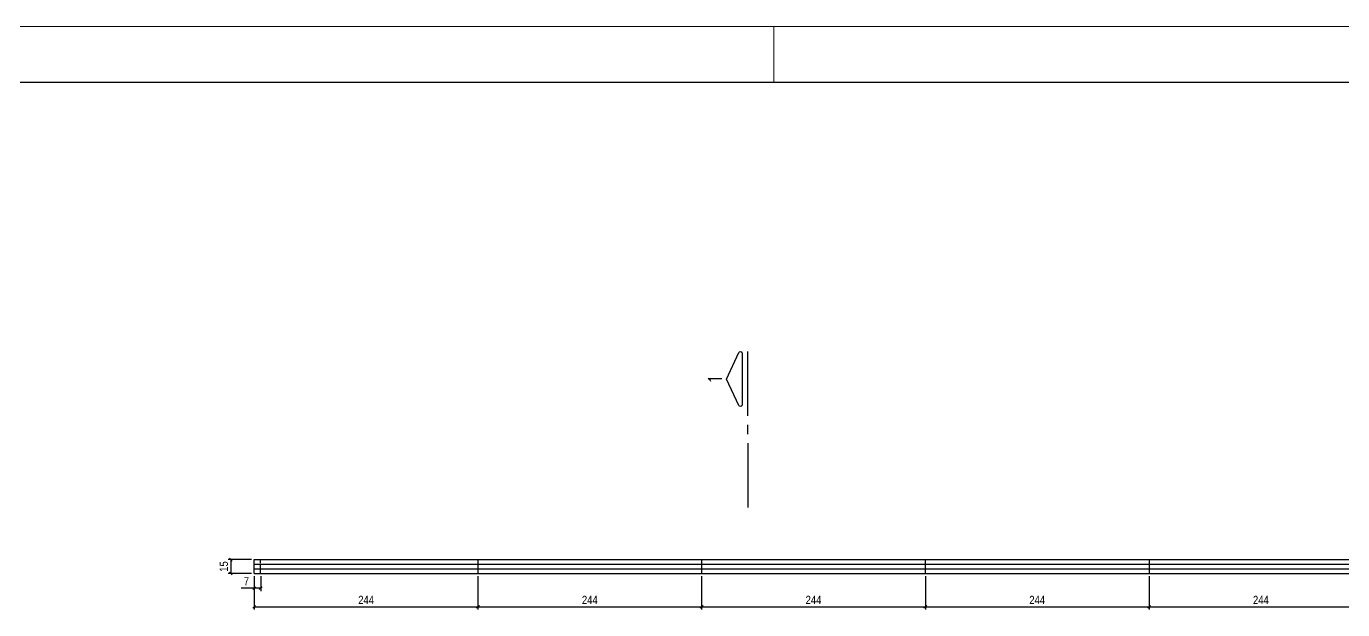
# Model space of a CAD drawing. Extents: x 1860 to 8661, y -614 to 3008.
# Drawn here: x 3336 to 4771, y 2372 to 3008 of the extents above; entities that cross this region are included whole.
import ezdxf
from ezdxf.enums import TextEntityAlignment as Align

# ---------------------------------------------------------------- set-up
doc = ezdxf.new("R2010")
doc.units = 0
doc.linetypes.add('HIDDEN', pattern=[0.375, 0.25, -0.125])
for name, color, linetype in [('COTA', 241, 'Continuous'), ('F-CORTE-INDICAÇÃO', 4, 'Continuous'), ('Painéis', 200, 'Continuous'), ('SARR_2.2x7', 40, 'Continuous')]:
    doc.layers.add(name, color=color, linetype=linetype)
doc.layers.add('FOLHA', color=255, linetype='Continuous', lineweight=5)
doc.styles.add('COTA TECNICA-50', font='techl___.ttf', dxfattribs={"height": 9})
doc.styles.add('ROMANS', font='romans.shx')
doc.dimstyles.new('COTA PAINEL-50', dxfattribs={"dimtxt": 9, "dimasz": 3, "dimexe": 3, "dimexo": 3, "dimgap": 3, "dimtad": 1, "dimdec": 1, "dimzin": 12, "dimdsep": 46, "dimtxsty": 'COTA TECNICA-50', "dimblk1": 'OBLIQUE', "dimblk2": 'OBLIQUE', "dimsah": 1, "dimcen": 0.9, "dimclrd": 4, "dimclre": 4, "dimclrt": 240, "dimadec": 1, "dimazin": 3, "dimtfac": 1, "dimtdec": 1, "dimtmove": 0, "dimatfit": 3, "dimfxl": 1, "dimtolj": 1, "dimtzin": 12, "dimarcsym": 0})

# ---------------------------------------------------------------- blocks, each defined once
blk = doc.blocks.new('*U38')
at = {"layer": 'F-CORTE-INDICAÇÃO'}
for p, q in [((70, 0), (0, 0)), ((80, 0), (90, 0)), ((100, 0), (170, 0))]:
    blk.add_line(p, q, dxfattribs=at)
blk.add_lwpolyline([(112, 6, -0.802585), (111.2, 9.8), (140, 23.3), (168.8, 9.8, -0.802585), (168, 6)], format="xyb", close=True, dxfattribs=at)
at = {"layer": 'F-CORTE-INDICAÇÃO', "style": 'ROMANS'}
blk.add_attdef('CORTE', text='', height=15, dxfattribs=at).set_placement((140, 35.8), align=Align.MIDDLE_CENTER)
at = {"layer": 'F-CORTE-INDICAÇÃO', "color": 2, "style": 'ROMANS'}
blk.add_attdef('FOLHA', text='', height=12, dxfattribs=at).set_placement((140, -10), align=Align.MIDDLE_CENTER)
blk = doc.blocks.new('_Oblique')
at = {"color": 0, "linetype": 'ByBlock', "lineweight": -2}
blk.add_line((-0.5, -0.5), (0.5, 0.5), dxfattribs=at)
blk = doc.blocks.new('*D369')
at = {"layer": 'COTA', "color": 4, "lineweight": -2, "transparency": 16777216}
for p, q in [((3584.2, 2408.4), (3584.2, 2371.9)), ((3828.2, 2408.4), (3828.2, 2371.9)), ((3584.2, 2374.9), (3828.2, 2374.9))]:
    blk.add_line(p, q, dxfattribs=at)
at = {"layer": 'Defpoints', "color": 0, "transparency": 16777216}
for p in [(3584.2, 2411.4), (3828.2, 2411.4), (3828.2, 2374.9)]:
    blk.add_point(p, dxfattribs=at)
at = {"layer": 'COTA', "color": 4, "lineweight": -2, "transparency": 16777216, "xscale": 3, "yscale": 3, "zscale": 3, "rotation": 180}
blk.add_blockref('_Oblique', (3584.2, 2374.9), dxfattribs=at)
at = {"layer": 'COTA', "color": 4, "lineweight": -2, "transparency": 16777216, "xscale": 3, "yscale": 3, "zscale": 3}
blk.add_blockref('_Oblique', (3828.2, 2374.9), dxfattribs=at)
at = {"layer": 'COTA', "color": 240, "transparency": 16777216, "insert": (3706.2, 2382.5), "char_height": 9, "attachment_point": 5, "style": 'COTA TECNICA-50'}
blk.add_mtext('\\A1;244', dxfattribs=at)
blk = doc.blocks.new('*D370')
at = {"layer": 'COTA', "color": 4, "lineweight": -2, "transparency": 16777216}
for p, q in [((3828.2, 2408.4), (3828.2, 2371.9)), ((4072.2, 2408.4), (4072.2, 2371.9)), ((3828.2, 2374.9), (4072.2, 2374.9))]:
    blk.add_line(p, q, dxfattribs=at)
at = {"layer": 'Defpoints', "color": 0, "transparency": 16777216}
for p in [(3828.2, 2411.4), (4072.2, 2411.4), (4072.2, 2374.9)]:
    blk.add_point(p, dxfattribs=at)
at = {"layer": 'COTA', "color": 4, "lineweight": -2, "transparency": 16777216, "xscale": 3, "yscale": 3, "zscale": 3, "rotation": 180}
blk.add_blockref('_Oblique', (3828.2, 2374.9), dxfattribs=at)
at = {"layer": 'COTA', "color": 4, "lineweight": -2, "transparency": 16777216, "xscale": 3, "yscale": 3, "zscale": 3}
blk.add_blockref('_Oblique', (4072.2, 2374.9), dxfattribs=at)
at = {"layer": 'COTA', "color": 240, "transparency": 16777216, "insert": (3950.2, 2382.5), "char_height": 9, "attachment_point": 5, "style": 'COTA TECNICA-50'}
blk.add_mtext('\\A1;244', dxfattribs=at)
blk = doc.blocks.new('*D371')
at = {"layer": 'COTA', "color": 4, "lineweight": -2, "transparency": 16777216}
for p, q in [((4072.2, 2408.4), (4072.2, 2371.9)), ((4316.2, 2408.4), (4316.2, 2371.9)), ((4072.2, 2374.9), (4316.2, 2374.9))]:
    blk.add_line(p, q, dxfattribs=at)
at = {"layer": 'Defpoints', "color": 0, "transparency": 16777216}
for p in [(4072.2, 2411.4), (4316.2, 2411.4), (4316.2, 2374.9)]:
    blk.add_point(p, dxfattribs=at)
at = {"layer": 'COTA', "color": 4, "lineweight": -2, "transparency": 16777216, "xscale": 3, "yscale": 3, "zscale": 3, "rotation": 180}
blk.add_blockref('_Oblique', (4072.2, 2374.9), dxfattribs=at)
at = {"layer": 'COTA', "color": 4, "lineweight": -2, "transparency": 16777216, "xscale": 3, "yscale": 3, "zscale": 3}
blk.add_blockref('_Oblique', (4316.2, 2374.9), dxfattribs=at)
at = {"layer": 'COTA', "color": 240, "transparency": 16777216, "insert": (4194.2, 2382.5), "char_height": 9, "attachment_point": 5, "style": 'COTA TECNICA-50'}
blk.add_mtext('\\A1;244', dxfattribs=at)
blk = doc.blocks.new('*D372')
at = {"layer": 'COTA', "color": 4, "lineweight": -2, "transparency": 16777216}
for p, q in [((4316.2, 2408.4), (4316.2, 2371.9)), ((4560.2, 2408.4), (4560.2, 2371.9)), ((4316.2, 2374.9), (4560.2, 2374.9))]:
    blk.add_line(p, q, dxfattribs=at)
at = {"layer": 'Defpoints', "color": 0, "transparency": 16777216}
for p in [(4316.2, 2411.4), (4560.2, 2411.4), (4560.2, 2374.9)]:
    blk.add_point(p, dxfattribs=at)
at = {"layer": 'COTA', "color": 4, "lineweight": -2, "transparency": 16777216, "xscale": 3, "yscale": 3, "zscale": 3, "rotation": 180}
blk.add_blockref('_Oblique', (4316.2, 2374.9), dxfattribs=at)
at = {"layer": 'COTA', "color": 4, "lineweight": -2, "transparency": 16777216, "xscale": 3, "yscale": 3, "zscale": 3}
blk.add_blockref('_Oblique', (4560.2, 2374.9), dxfattribs=at)
at = {"layer": 'COTA', "color": 240, "transparency": 16777216, "insert": (4438.2, 2382.5), "char_height": 9, "attachment_point": 5, "style": 'COTA TECNICA-50'}
blk.add_mtext('\\A1;244', dxfattribs=at)
blk = doc.blocks.new('*D373')
at = {"layer": 'COTA', "color": 4, "lineweight": -2, "transparency": 16777216}
for p, q in [((4560.2, 2408.4), (4560.2, 2371.9)), ((4804.2, 2408.4), (4804.2, 2371.9)), ((4560.2, 2374.9), (4804.2, 2374.9))]:
    blk.add_line(p, q, dxfattribs=at)
at = {"layer": 'Defpoints', "color": 0, "transparency": 16777216}
for p in [(4560.2, 2411.4), (4804.2, 2411.4), (4804.2, 2374.9)]:
    blk.add_point(p, dxfattribs=at)
at = {"layer": 'COTA', "color": 4, "lineweight": -2, "transparency": 16777216, "xscale": 3, "yscale": 3, "zscale": 3, "rotation": 180}
blk.add_blockref('_Oblique', (4560.2, 2374.9), dxfattribs=at)
at = {"layer": 'COTA', "color": 4, "lineweight": -2, "transparency": 16777216, "xscale": 3, "yscale": 3, "zscale": 3}
blk.add_blockref('_Oblique', (4804.2, 2374.9), dxfattribs=at)
at = {"layer": 'COTA', "color": 240, "transparency": 16777216, "insert": (4682.2, 2382.5), "char_height": 9, "attachment_point": 5, "style": 'COTA TECNICA-50'}
blk.add_mtext('\\A1;244', dxfattribs=at)
blk = doc.blocks.new('*D375')
at = {"layer": 'COTA', "color": 4, "lineweight": -2, "transparency": 16777216}
for p, q in [((3584.2, 2408.4), (3584.2, 2392.2)), ((3591.2, 2408.4), (3591.2, 2392.2)), ((3584.2, 2395.2), (3570, 2395.2)), ((3591.2, 2395.2), (3584.2, 2395.2))]:
    blk.add_line(p, q, dxfattribs=at)
at = {"layer": 'Defpoints', "color": 0, "transparency": 16777216}
for p in [(3584.2, 2411.4), (3591.2, 2411.4), (3584.2, 2395.2)]:
    blk.add_point(p, dxfattribs=at)
at = {"layer": 'COTA', "color": 4, "lineweight": -2, "transparency": 16777216, "xscale": 3, "yscale": 3, "zscale": 3, "rotation": 180}
blk.add_blockref('_Oblique', (3584.2, 2395.2), dxfattribs=at)
at = {"layer": 'COTA', "color": 4, "lineweight": -2, "transparency": 16777216, "xscale": 3, "yscale": 3, "zscale": 3}
blk.add_blockref('_Oblique', (3591.2, 2395.2), dxfattribs=at)
at = {"layer": 'COTA', "color": 240, "transparency": 16777216, "insert": (3575.6, 2402.8), "char_height": 9, "attachment_point": 5, "style": 'COTA TECNICA-50'}
blk.add_mtext('\\A1;7', dxfattribs=at)
blk = doc.blocks.new('*D380')
at = {"layer": 'COTA', "color": 4, "lineweight": -2, "transparency": 16777216}
for p, q in [((3581.2, 2426.4), (3555.6, 2426.4)), ((3558.6, 2426.4), (3558.6, 2411.4)), ((3581.2, 2411.4), (3555.6, 2411.4))]:
    blk.add_line(p, q, dxfattribs=at)
at = {"layer": 'Defpoints', "color": 0, "transparency": 16777216}
for p in [(3584.2, 2426.4), (3558.6, 2411.4), (3584.2, 2411.4)]:
    blk.add_point(p, dxfattribs=at)
at = {"layer": 'COTA', "color": 4, "lineweight": -2, "transparency": 16777216, "xscale": 3, "yscale": 3, "zscale": 3}
for p, rotation in [((3558.6, 2426.4), 90), ((3558.6, 2411.4), 270)]:
    blk.add_blockref('_Oblique', p, dxfattribs=dict(at, rotation=rotation))
at = {"layer": 'COTA', "color": 240, "transparency": 16777216, "insert": (3551, 2418.9), "char_height": 9, "attachment_point": 5, "rotation": 90, "style": 'COTA TECNICA-50'}
blk.add_mtext('\\A1;15', dxfattribs=at)

msp = doc.modelspace()

# ---------------------------------------------------------------- linework, layer by layer
at = {"color": 30}
msp.add_line((2012.11, 2946.69), (8600.49, 2946.69), dxfattribs=at)
at = {"layer": 'FOLHA'}
for p, q in [((1859.7, 3007.66), (8661.45, 3007.66)), ((4150.82, 3007.66), (4150.82, 2946.69))]:
    msp.add_line(p, q, dxfattribs=at)
at = {"layer": 'Painéis'}
for p, q in [((3584.15, 2426.43), (5876.15, 2426.43)), ((3584.15, 2411.43), (3584.15, 2426.43)), ((3828.15, 2426.43), (3828.15, 2411.43)), ((4072.15, 2426.43), (4072.15, 2411.43)), ((4316.15, 2426.43), (4316.15, 2411.43)), ((4560.15, 2426.43), (4560.15, 2411.43)), ((3584.15, 2411.43), (5876.15, 2411.43))]:
    msp.add_line(p, q, dxfattribs=at)
at = {"layer": 'SARR_2.2x7'}
for p, q in [((3584.15, 2421.43), (3828.15, 2421.43)), ((3584.15, 2416.43), (3828.15, 2416.43)), ((3828.15, 2421.43), (4072.15, 2421.43)), ((3828.15, 2416.43), (4072.15, 2416.43)), ((4072.15, 2421.43), (4316.15, 2421.43)), ((4072.15, 2416.43), (4316.15, 2416.43)), ((4316.15, 2421.43), (4560.15, 2421.43)), ((4316.15, 2416.43), (4560.15, 2416.43)), ((4560.15, 2421.43), (4804.15, 2421.43)), ((4560.15, 2416.43), (4804.15, 2416.43))]:
    msp.add_line(p, q, dxfattribs=at)
at = {"layer": 'SARR_2.2x7', "linetype": 'HIDDEN', "ltscale": 15}
msp.add_line((3591.15, 2411.43), (3591.15, 2426.43), dxfattribs=at)

# ---------------------------------------------------------------- block references
at = {"layer": 'F-CORTE-INDICAÇÃO', "linetype": 'Continuous'}
ref = msp.add_blockref('*U38', (4122.51, 2483.27), dxfattribs=dict(at, rotation=90))
ref.add_attrib('CORTE', '1', dxfattribs={"height": 15, "rotation": 90, "style": 'ROMANS'}).set_placement((4086.74, 2623.27), align=Align.MIDDLE_CENTER)

# ---------------------------------------------------------------- dimensions: what is measured, and where the dimension line sits
at = {"layer": 'COTA'}
dim = msp.add_linear_dim(base=(3558.6, 2411.43), p1=(3584.15, 2426.43), p2=(3584.15, 2411.43), angle=90, dimstyle='COTA PAINEL-50', dxfattribs=at)
dim.commit()
dim.dimension.update_dxf_attribs({"geometry": '*D380', "text_midpoint": (3551, 2418.93)})
for base, p1, p2, picture, middle in [((3584.15, 2395.19), (3591.15, 2411.43), (3584.15, 2411.43), '*D375', (3575.57, 2402.76)), ((3828.15, 2374.91), (3584.15, 2411.43), (3828.15, 2411.43), '*D369', (3706.15, 2382.47))]:
    dim = msp.add_linear_dim(base=base, p1=p1, p2=p2, dimstyle='COTA PAINEL-50', dxfattribs=at)
    dim.commit()
    dim.dimension.update_dxf_attribs({"geometry": picture, "text_midpoint": middle})
for base, p1, p2, picture, middle in [((4072.15, 2374.91), (3828.15, 2411.43), (4072.15, 2411.43), '*D370', (3950.15, 2382.47)), ((4316.15, 2374.91), (4072.15, 2411.43), (4316.15, 2411.43), '*D371', (4194.15, 2382.47)), ((4560.15, 2374.91), (4316.15, 2411.43), (4560.15, 2411.43), '*D372', (4438.15, 2382.47)), ((4804.15, 2374.91), (4560.15, 2411.43), (4804.15, 2411.43), '*D373', (4682.15, 2382.47))]:
    dim = msp.add_linear_dim(base=base, p1=p1, p2=p2, dimstyle='COTA PAINEL-50', override={"dimtmove": 1}, dxfattribs=at)
    dim.commit()
    dim.dimension.update_dxf_attribs({"geometry": picture, "text_midpoint": middle})

doc.saveas('drawing.dxf')
